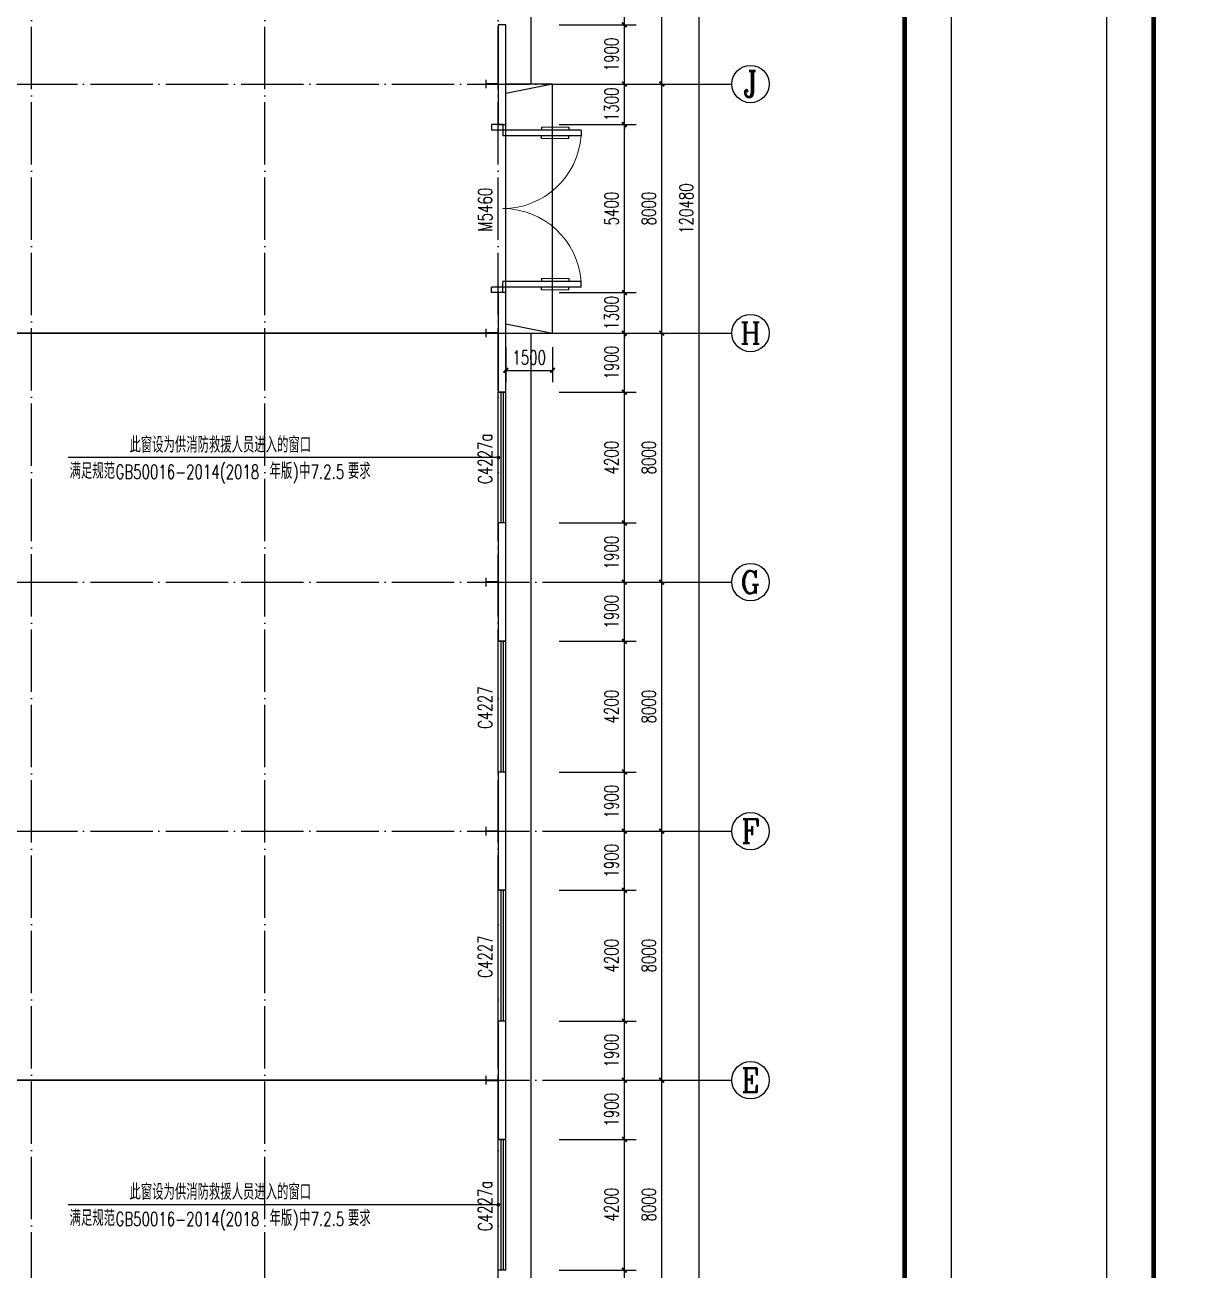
# Model space of a CAD drawing. Extents: x 14591016 to 15383666, y -730593 to -510197.
# Drawn here: x 14740759 to 14778219, y -680743 to -640743 of the extents above; entities that cross this region are included whole.
import ezdxf
from ezdxf.enums import TextEntityAlignment as Align

# ---------------------------------------------------------------- set-up
doc = ezdxf.new("R2010")
doc.units = 0
doc.header["$LTSCALE"] = 1000
doc.header["$MEASUREMENT"] = 0
doc.linetypes.add('DASH', pattern=[0.35, 0.25, -0.1])
doc.linetypes.add('DOTE', pattern=[2.42, 2, -0.2, 0.02, -0.2])
for name, color, linetype in [('AXIS', 3, 'Continuous'), ('AXIS_TEXT', 7, 'Continuous'), ('COLUMN', 2, 'Continuous'), ('DIM_LEAD', 3, 'Continuous'), ('DOTE', 1, 'DOTE'), ('PUB_DIM', 3, 'Continuous'), ('PUB_TEXT', 7, 'Continuous'), ('TK', 4, 'Continuous'), ('WALL-PARAPET', 6, 'Continuous'), ('WINDOW', 4, 'Continuous'), ('WINDOW_TEXT', 7, 'Continuous')]:
    doc.layers.add(name, color=color, linetype=linetype)
doc.styles.add('_TCH_AXIS', font='COMPLEX', dxfattribs={"bigfont": 'GBCBIG'})
doc.styles.add('_TCH_DIM', font='SIMPLEX', dxfattribs={"bigfont": 'GBCBIG'})
doc.styles.add('_TCH_DIM_T3', font='SIMPLEX', dxfattribs={"width": 0.705882, "bigfont": 'GBCBIG'})
doc.styles.add('_TCH_WINDOW', font='SIMPLEX', dxfattribs={"height": 3.5, "bigfont": 'GBCBIG'})
doc.styles.add('COMPLEX', font='COMPLEX')
doc.dimstyles.new('_TCH_ARCH&&150', dxfattribs={"dimtxt": 446.25, "dimasz": 150, "dimexe": 375, "dimexo": 450, "dimgap": 189.375, "dimtad": 1, "dimdec": 0, "dimzin": 0, "dimdsep": 46, "dimtxsty": '_TCH_DIM_T3', "dimblk": 'ARCHTICK', "dimcen": 0.09, "dimclrt": 7, "dimazin": 2, "dimtfac": 1, "dimtdec": 0, "dimtix": 1, "dimtmove": 2, "dimatfit": 3, "dimfxl": 0, "dimtolj": 1, "dimtzin": 0, "dimarcsym": 0})

# ---------------------------------------------------------------- blocks, each defined once
blk = doc.blocks.new('A$C797E1D2B')
at = {"layer": 'COLUMN'}
h = blk.add_hatch(color=256, dxfattribs=at)
h.paths.add_polyline_path([(125, 400), (250, 400), (250, 388), (130, 388), (130, 200), (125, 200)])
h.paths.add_polyline_path([(0, 400), (125, 400), (125, 200), (120, 200), (120, 388), (0, 388)])
h.paths.add_polyline_path([(0, 12), (120, 12), (120, 200), (125, 200), (125, 0), (0, 0)])
h.paths.add_polyline_path([(125, 200), (130, 200), (130, 12), (250, 12), (250, 0), (125, 0)])
blk.add_lwpolyline([(250, 0), (250, 12), (130, 12), (130, 388), (250, 388), (250, 400), (0, 400), (0, 388), (120, 388), (120, 12), (0, 12), (0, 0)], close=True, dxfattribs=at)
blk = doc.blocks.new('GeYuanFrame_46685588', base_point=(20.09, 4.53))
at = {"layer": 'TK'}
blk.add_lwpolyline([(20.09, 4.53), (20.09, 598.53), (1071.09, 598.53), (1071.09, 4.53)], close=True, dxfattribs=at)
at = {"layer": 'TK', "const_width": 1}
blk.add_lwpolyline([(45.09, 588.53), (1061.09, 588.53), (1061.09, 14.53), (45.09, 14.53)], close=True, dxfattribs=at)
blk = doc.blocks.new('GeYuanFrame_74283803', base_point=(20.09, 4.53))
at = {"layer": 'TK'}
blk.add_lwpolyline([(20.09, 4.53), (20.09, 598.53), (1071.09, 598.53), (1071.09, 4.53)], close=True, dxfattribs=at)
at = {"layer": 'TK', "const_width": 1}
blk.add_lwpolyline([(45.09, 588.53), (1061.09, 588.53), (1061.09, 14.53), (45.09, 14.53)], close=True, dxfattribs=at)
blk = doc.blocks.new('$DorLib2D$00000011')
for p, q in [((-0.4667, 0.4709), (-0.4667, -0.0625)), ((-0.4667, 0.4709), (-0.4333, 0.4709)), ((-0.4333, 0.4709), (-0.4333, 0.0042)), ((0.4333, 0.4709), (0.4333, 0.0042)), ((0.4667, 0.4709), (0.4333, 0.4709)), ((0.4667, 0.4709), (0.4667, -0.0625)), ((-0.4833, 0.3962), (-0.4667, 0.3962)), ((-0.4167, 0.3962), (-0.4333, 0.3962)), ((0.4167, 0.3962), (0.4333, 0.3962)), ((0.4833, 0.3962), (0.4667, 0.3962)), ((-0.4833, 0.2346), (-0.4667, 0.2346)), ((-0.4167, 0.2346), (-0.4333, 0.2346)), ((0.4167, 0.2346), (0.4333, 0.2346)), ((0.4833, 0.2346), (0.4667, 0.2346)), ((-0.5, 0.0042), (-0.4333, 0.0042)), ((-0.5, 0.0042), (-0.5, -0.0625)), ((0.5, 0.0042), (0.4333, 0.0042)), ((0.5, 0.0042), (0.5, -0.0625)), ((-0.5, -0.0625), (-0.4667, -0.0625)), ((0.5, -0.0625), (0.4667, -0.0625))]:
    blk.add_line(p, q)
at = {"lineweight": 13}
for p, q in [((-0.4833, 0.3962), (-0.4833, 0.2346)), ((-0.4167, 0.3962), (-0.4167, 0.2346)), ((0.4167, 0.3962), (0.4167, 0.2346)), ((0.4833, 0.3962), (0.4833, 0.2346))]:
    blk.add_line(p, q, dxfattribs=at)
for centre, start, end in [((-0.4667, 0.0042), 0, 85.90396), ((0.4667, 0.0042), 94.09604, 180)]:
    blk.add_arc(centre, 0.4667, start, end, dxfattribs=at)
blk = doc.blocks.new('$TCHSYS$WIN2D')
for p, q in [((-0.5, 0.5), (0.5, 0.5)), ((-0.5, 0.5), (-0.5, -0.5)), ((0.5, 0.5), (0.5, -0.5)), ((0.5, 0.1667), (-0.5, 0.1667)), ((0.5, -0.1667), (-0.5, -0.1667)), ((-0.5, -0.5), (0.5, -0.5))]:
    blk.add_line(p, q)
blk = doc.blocks.new('_AXISO')
blk.add_circle((0, 0), 0.5)
at = {"layer": 'AXIS_TEXT', "style": 'COMPLEX', "width": 1.041667}
blk.add_attdef('A', text='', height=0.56, dxfattribs=at).set_placement((-0.25, -0.28), (0.25, -0.28), align=Align.FIT)
blk = doc.blocks.new('_ArchTick')
at = {"color": 0, "linetype": 'ByBlock', "const_width": 0.4}
blk.add_lwpolyline([(-0.5, -0.5), (0.5, 0.5)], dxfattribs=at)
blk = doc.blocks.new('*D85')
at = {"layer": 'AXIS', "color": 0, "lineweight": -2}
for p, q in [((14757916, -586403), (14762791, -586403)), ((14762416, -706883), (14762416, -586403)), ((14757916, -706883), (14762791, -706883))]:
    blk.add_line(p, q, dxfattribs=at)
at = {"layer": 'Defpoints', "color": 0}
for p in [(14757466, -586403), (14762416, -586403), (14757466, -706883)]:
    blk.add_point(p, dxfattribs=at)
at = {"layer": 'AXIS', "color": 0, "lineweight": -2, "xscale": 150, "yscale": 150, "zscale": 150}
for p, rotation in [((14762416, -586403), 90), ((14762416, -706883), 270)]:
    blk.add_blockref('_ArchTick', p, dxfattribs=dict(at, rotation=rotation))
at = {"layer": 'AXIS', "color": 7, "insert": (14762004, -646643), "char_height": 446.2, "attachment_point": 5, "rotation": 90, "style": '_TCH_DIM_T3'}
blk.add_mtext('\\A1;120480', dxfattribs=at)
blk = doc.blocks.new('*D90')
at = {"layer": 'AXIS', "color": 0, "lineweight": -2}
for p, q in [((14757916, -674643), (14761591, -674643)), ((14761216, -682643), (14761216, -674643)), ((14757916, -682643), (14761591, -682643))]:
    blk.add_line(p, q, dxfattribs=at)
at = {"layer": 'Defpoints', "color": 0}
for p in [(14757466, -674643), (14761216, -674643), (14757466, -682643)]:
    blk.add_point(p, dxfattribs=at)
at = {"layer": 'AXIS', "color": 0, "lineweight": -2, "xscale": 150, "yscale": 150, "zscale": 150}
for p, rotation in [((14761216, -674643), 90), ((14761216, -682643), 270)]:
    blk.add_blockref('_ArchTick', p, dxfattribs=dict(at, rotation=rotation))
at = {"layer": 'AXIS', "color": 7, "insert": (14760804, -678643), "char_height": 446.2, "attachment_point": 5, "rotation": 90, "style": '_TCH_DIM_T3'}
blk.add_mtext('\\A1;8000', dxfattribs=at)
blk = doc.blocks.new('*D91')
at = {"layer": 'AXIS', "color": 0, "lineweight": -2}
for p, q in [((14757916, -666643), (14761591, -666643)), ((14761216, -674643), (14761216, -666643)), ((14757916, -674643), (14761591, -674643))]:
    blk.add_line(p, q, dxfattribs=at)
at = {"layer": 'Defpoints', "color": 0}
for p in [(14757466, -666643), (14761216, -666643), (14757466, -674643)]:
    blk.add_point(p, dxfattribs=at)
at = {"layer": 'AXIS', "color": 0, "lineweight": -2, "xscale": 150, "yscale": 150, "zscale": 150}
for p, rotation in [((14761216, -666643), 90), ((14761216, -674643), 270)]:
    blk.add_blockref('_ArchTick', p, dxfattribs=dict(at, rotation=rotation))
at = {"layer": 'AXIS', "color": 7, "insert": (14760804, -670643), "char_height": 446.2, "attachment_point": 5, "rotation": 90, "style": '_TCH_DIM_T3'}
blk.add_mtext('\\A1;8000', dxfattribs=at)
blk = doc.blocks.new('*D92')
at = {"layer": 'AXIS', "color": 0, "lineweight": -2}
for p, q in [((14757916, -658643), (14761591, -658643)), ((14761216, -666643), (14761216, -658643)), ((14757916, -666643), (14761591, -666643))]:
    blk.add_line(p, q, dxfattribs=at)
at = {"layer": 'Defpoints', "color": 0}
for p in [(14757466, -658643), (14761216, -658643), (14757466, -666643)]:
    blk.add_point(p, dxfattribs=at)
at = {"layer": 'AXIS', "color": 0, "lineweight": -2, "xscale": 150, "yscale": 150, "zscale": 150}
for p, rotation in [((14761216, -658643), 90), ((14761216, -666643), 270)]:
    blk.add_blockref('_ArchTick', p, dxfattribs=dict(at, rotation=rotation))
at = {"layer": 'AXIS', "color": 7, "insert": (14760804, -662643), "char_height": 446.2, "attachment_point": 5, "rotation": 90, "style": '_TCH_DIM_T3'}
blk.add_mtext('\\A1;8000', dxfattribs=at)
blk = doc.blocks.new('*D93')
at = {"layer": 'AXIS', "color": 0, "lineweight": -2}
for p, q in [((14757916, -650643), (14761591, -650643)), ((14761216, -658643), (14761216, -650643)), ((14757916, -658643), (14761591, -658643))]:
    blk.add_line(p, q, dxfattribs=at)
at = {"layer": 'Defpoints', "color": 0}
for p in [(14757466, -650643), (14761216, -650643), (14757466, -658643)]:
    blk.add_point(p, dxfattribs=at)
at = {"layer": 'AXIS', "color": 0, "lineweight": -2, "xscale": 150, "yscale": 150, "zscale": 150}
for p, rotation in [((14761216, -650643), 90), ((14761216, -658643), 270)]:
    blk.add_blockref('_ArchTick', p, dxfattribs=dict(at, rotation=rotation))
at = {"layer": 'AXIS', "color": 7, "insert": (14760804, -654643), "char_height": 446.2, "attachment_point": 5, "rotation": 90, "style": '_TCH_DIM_T3'}
blk.add_mtext('\\A1;8000', dxfattribs=at)
blk = doc.blocks.new('*D94')
at = {"layer": 'AXIS', "color": 0, "lineweight": -2}
for p, q in [((14757916, -642643), (14761591, -642643)), ((14761216, -650643), (14761216, -642643)), ((14757916, -650643), (14761591, -650643))]:
    blk.add_line(p, q, dxfattribs=at)
at = {"layer": 'Defpoints', "color": 0}
for p in [(14757466, -642643), (14761216, -642643), (14757466, -650643)]:
    blk.add_point(p, dxfattribs=at)
at = {"layer": 'AXIS', "color": 0, "lineweight": -2, "xscale": 150, "yscale": 150, "zscale": 150}
for p, rotation in [((14761216, -642643), 90), ((14761216, -650643), 270)]:
    blk.add_blockref('_ArchTick', p, dxfattribs=dict(at, rotation=rotation))
at = {"layer": 'AXIS', "color": 7, "insert": (14760804, -646643), "char_height": 446.2, "attachment_point": 5, "rotation": 90, "style": '_TCH_DIM_T3'}
blk.add_mtext('\\A1;8000', dxfattribs=at)
blk = doc.blocks.new('*D95')
at = {"layer": 'AXIS', "color": 0, "lineweight": -2}
for p, q in [((14757916, -634643), (14761591, -634643)), ((14761216, -642643), (14761216, -634643)), ((14757916, -642643), (14761591, -642643))]:
    blk.add_line(p, q, dxfattribs=at)
at = {"layer": 'Defpoints', "color": 0}
for p in [(14757466, -634643), (14761216, -634643), (14757466, -642643)]:
    blk.add_point(p, dxfattribs=at)
at = {"layer": 'AXIS', "color": 0, "lineweight": -2, "xscale": 150, "yscale": 150, "zscale": 150}
for p, rotation in [((14761216, -634643), 90), ((14761216, -642643), 270)]:
    blk.add_blockref('_ArchTick', p, dxfattribs=dict(at, rotation=rotation))
at = {"layer": 'AXIS', "color": 7, "insert": (14760804, -638643), "char_height": 446.2, "attachment_point": 5, "rotation": 90, "style": '_TCH_DIM_T3'}
blk.add_mtext('\\A1;8000', dxfattribs=at)
blk = doc.blocks.new('*D280')
at = {"layer": 'Defpoints', "color": 0}
for p in [(14757466, -680743), (14760016, -680743), (14757466, -682643)]:
    blk.add_point(p, dxfattribs=at)
at = {"layer": 'PUB_DIM', "color": 0, "lineweight": -2}
for p, q in [((14757916, -680743), (14760391, -680743)), ((14760016, -682643), (14760016, -680743)), ((14757916, -682643), (14760391, -682643))]:
    blk.add_line(p, q, dxfattribs=at)
at = {"layer": 'PUB_DIM', "color": 0, "lineweight": -2, "xscale": 150, "yscale": 150, "zscale": 150}
for p, rotation in [((14760016, -680743), 90), ((14760016, -682643), 270)]:
    blk.add_blockref('_ArchTick', p, dxfattribs=dict(at, rotation=rotation))
at = {"layer": 'PUB_DIM', "color": 7, "insert": (14759604, -681693), "char_height": 446.2, "attachment_point": 5, "rotation": 90, "style": '_TCH_DIM_T3'}
blk.add_mtext('\\A1;1900', dxfattribs=at)
blk = doc.blocks.new('*D281')
at = {"layer": 'Defpoints', "color": 0}
for p in [(14757466, -676543), (14760016, -676543), (14757466, -680743)]:
    blk.add_point(p, dxfattribs=at)
at = {"layer": 'PUB_DIM', "color": 0, "lineweight": -2}
for p, q in [((14757916, -676543), (14760391, -676543)), ((14760016, -680743), (14760016, -676543)), ((14757916, -680743), (14760391, -680743))]:
    blk.add_line(p, q, dxfattribs=at)
at = {"layer": 'PUB_DIM', "color": 0, "lineweight": -2, "xscale": 150, "yscale": 150, "zscale": 150}
for p, rotation in [((14760016, -676543), 90), ((14760016, -680743), 270)]:
    blk.add_blockref('_ArchTick', p, dxfattribs=dict(at, rotation=rotation))
at = {"layer": 'PUB_DIM', "color": 7, "insert": (14759604, -678643), "char_height": 446.2, "attachment_point": 5, "rotation": 90, "style": '_TCH_DIM_T3'}
blk.add_mtext('\\A1;4200', dxfattribs=at)
blk = doc.blocks.new('*D282')
at = {"layer": 'Defpoints', "color": 0}
for p in [(14757466, -674643), (14760016, -674643), (14757466, -676543)]:
    blk.add_point(p, dxfattribs=at)
at = {"layer": 'PUB_DIM', "color": 0, "lineweight": -2}
for p, q in [((14757916, -674643), (14760391, -674643)), ((14760016, -676543), (14760016, -674643)), ((14757916, -676543), (14760391, -676543))]:
    blk.add_line(p, q, dxfattribs=at)
at = {"layer": 'PUB_DIM', "color": 0, "lineweight": -2, "xscale": 150, "yscale": 150, "zscale": 150}
for p, rotation in [((14760016, -674643), 90), ((14760016, -676543), 270)]:
    blk.add_blockref('_ArchTick', p, dxfattribs=dict(at, rotation=rotation))
at = {"layer": 'PUB_DIM', "color": 7, "insert": (14759604, -675593), "char_height": 446.2, "attachment_point": 5, "rotation": 90, "style": '_TCH_DIM_T3'}
blk.add_mtext('\\A1;1900', dxfattribs=at)
blk = doc.blocks.new('*D283')
at = {"layer": 'Defpoints', "color": 0}
for p in [(14757466, -672743), (14760016, -672743), (14757466, -674643)]:
    blk.add_point(p, dxfattribs=at)
at = {"layer": 'PUB_DIM', "color": 0, "lineweight": -2}
for p, q in [((14757916, -672743), (14760391, -672743)), ((14760016, -674643), (14760016, -672743)), ((14757916, -674643), (14760391, -674643))]:
    blk.add_line(p, q, dxfattribs=at)
at = {"layer": 'PUB_DIM', "color": 0, "lineweight": -2, "xscale": 150, "yscale": 150, "zscale": 150}
for p, rotation in [((14760016, -672743), 90), ((14760016, -674643), 270)]:
    blk.add_blockref('_ArchTick', p, dxfattribs=dict(at, rotation=rotation))
at = {"layer": 'PUB_DIM', "color": 7, "insert": (14759604, -673693), "char_height": 446.2, "attachment_point": 5, "rotation": 90, "style": '_TCH_DIM_T3'}
blk.add_mtext('\\A1;1900', dxfattribs=at)
blk = doc.blocks.new('*D284')
at = {"layer": 'Defpoints', "color": 0}
for p in [(14757466, -668543), (14760016, -668543), (14757466, -672743)]:
    blk.add_point(p, dxfattribs=at)
at = {"layer": 'PUB_DIM', "color": 0, "lineweight": -2}
for p, q in [((14757916, -668543), (14760391, -668543)), ((14760016, -672743), (14760016, -668543)), ((14757916, -672743), (14760391, -672743))]:
    blk.add_line(p, q, dxfattribs=at)
at = {"layer": 'PUB_DIM', "color": 0, "lineweight": -2, "xscale": 150, "yscale": 150, "zscale": 150}
for p, rotation in [((14760016, -668543), 90), ((14760016, -672743), 270)]:
    blk.add_blockref('_ArchTick', p, dxfattribs=dict(at, rotation=rotation))
at = {"layer": 'PUB_DIM', "color": 7, "insert": (14759604, -670643), "char_height": 446.2, "attachment_point": 5, "rotation": 90, "style": '_TCH_DIM_T3'}
blk.add_mtext('\\A1;4200', dxfattribs=at)
blk = doc.blocks.new('*D285')
at = {"layer": 'Defpoints', "color": 0}
for p in [(14757466, -666643), (14760016, -666643), (14757466, -668543)]:
    blk.add_point(p, dxfattribs=at)
at = {"layer": 'PUB_DIM', "color": 0, "lineweight": -2}
for p, q in [((14757916, -666643), (14760391, -666643)), ((14760016, -668543), (14760016, -666643)), ((14757916, -668543), (14760391, -668543))]:
    blk.add_line(p, q, dxfattribs=at)
at = {"layer": 'PUB_DIM', "color": 0, "lineweight": -2, "xscale": 150, "yscale": 150, "zscale": 150}
for p, rotation in [((14760016, -666643), 90), ((14760016, -668543), 270)]:
    blk.add_blockref('_ArchTick', p, dxfattribs=dict(at, rotation=rotation))
at = {"layer": 'PUB_DIM', "color": 7, "insert": (14759604, -667593), "char_height": 446.2, "attachment_point": 5, "rotation": 90, "style": '_TCH_DIM_T3'}
blk.add_mtext('\\A1;1900', dxfattribs=at)
blk = doc.blocks.new('*D286')
at = {"layer": 'Defpoints', "color": 0}
for p in [(14757466, -664743), (14760016, -664743), (14757466, -666643)]:
    blk.add_point(p, dxfattribs=at)
at = {"layer": 'PUB_DIM', "color": 0, "lineweight": -2}
for p, q in [((14757916, -664743), (14760391, -664743)), ((14760016, -666643), (14760016, -664743)), ((14757916, -666643), (14760391, -666643))]:
    blk.add_line(p, q, dxfattribs=at)
at = {"layer": 'PUB_DIM', "color": 0, "lineweight": -2, "xscale": 150, "yscale": 150, "zscale": 150}
for p, rotation in [((14760016, -664743), 90), ((14760016, -666643), 270)]:
    blk.add_blockref('_ArchTick', p, dxfattribs=dict(at, rotation=rotation))
at = {"layer": 'PUB_DIM', "color": 7, "insert": (14759604, -665693), "char_height": 446.2, "attachment_point": 5, "rotation": 90, "style": '_TCH_DIM_T3'}
blk.add_mtext('\\A1;1900', dxfattribs=at)
blk = doc.blocks.new('*D287')
at = {"layer": 'Defpoints', "color": 0}
for p in [(14757466, -660543), (14760016, -660543), (14757466, -664743)]:
    blk.add_point(p, dxfattribs=at)
at = {"layer": 'PUB_DIM', "color": 0, "lineweight": -2}
for p, q in [((14757916, -660543), (14760391, -660543)), ((14760016, -664743), (14760016, -660543)), ((14757916, -664743), (14760391, -664743))]:
    blk.add_line(p, q, dxfattribs=at)
at = {"layer": 'PUB_DIM', "color": 0, "lineweight": -2, "xscale": 150, "yscale": 150, "zscale": 150}
for p, rotation in [((14760016, -660543), 90), ((14760016, -664743), 270)]:
    blk.add_blockref('_ArchTick', p, dxfattribs=dict(at, rotation=rotation))
at = {"layer": 'PUB_DIM', "color": 7, "insert": (14759604, -662643), "char_height": 446.2, "attachment_point": 5, "rotation": 90, "style": '_TCH_DIM_T3'}
blk.add_mtext('\\A1;4200', dxfattribs=at)
blk = doc.blocks.new('*D288')
at = {"layer": 'Defpoints', "color": 0}
for p in [(14757466, -658643), (14760016, -658643), (14757466, -660543)]:
    blk.add_point(p, dxfattribs=at)
at = {"layer": 'PUB_DIM', "color": 0, "lineweight": -2}
for p, q in [((14757916, -658643), (14760391, -658643)), ((14760016, -660543), (14760016, -658643)), ((14757916, -660543), (14760391, -660543))]:
    blk.add_line(p, q, dxfattribs=at)
at = {"layer": 'PUB_DIM', "color": 0, "lineweight": -2, "xscale": 150, "yscale": 150, "zscale": 150}
for p, rotation in [((14760016, -658643), 90), ((14760016, -660543), 270)]:
    blk.add_blockref('_ArchTick', p, dxfattribs=dict(at, rotation=rotation))
at = {"layer": 'PUB_DIM', "color": 7, "insert": (14759604, -659593), "char_height": 446.2, "attachment_point": 5, "rotation": 90, "style": '_TCH_DIM_T3'}
blk.add_mtext('\\A1;1900', dxfattribs=at)
blk = doc.blocks.new('*D289')
at = {"layer": 'Defpoints', "color": 0}
for p in [(14757466, -656743), (14760016, -656743), (14757466, -658643)]:
    blk.add_point(p, dxfattribs=at)
at = {"layer": 'PUB_DIM', "color": 0, "lineweight": -2}
for p, q in [((14757916, -656743), (14760391, -656743)), ((14760016, -658643), (14760016, -656743)), ((14757916, -658643), (14760391, -658643))]:
    blk.add_line(p, q, dxfattribs=at)
at = {"layer": 'PUB_DIM', "color": 0, "lineweight": -2, "xscale": 150, "yscale": 150, "zscale": 150}
for p, rotation in [((14760016, -656743), 90), ((14760016, -658643), 270)]:
    blk.add_blockref('_ArchTick', p, dxfattribs=dict(at, rotation=rotation))
at = {"layer": 'PUB_DIM', "color": 7, "insert": (14759604, -657693), "char_height": 446.2, "attachment_point": 5, "rotation": 90, "style": '_TCH_DIM_T3'}
blk.add_mtext('\\A1;1900', dxfattribs=at)
blk = doc.blocks.new('*D290')
at = {"layer": 'Defpoints', "color": 0}
for p in [(14757466, -652543), (14760016, -652543), (14757466, -656743)]:
    blk.add_point(p, dxfattribs=at)
at = {"layer": 'PUB_DIM', "color": 0, "lineweight": -2}
for p, q in [((14757916, -652543), (14760391, -652543)), ((14760016, -656743), (14760016, -652543)), ((14757916, -656743), (14760391, -656743))]:
    blk.add_line(p, q, dxfattribs=at)
at = {"layer": 'PUB_DIM', "color": 0, "lineweight": -2, "xscale": 150, "yscale": 150, "zscale": 150}
for p, rotation in [((14760016, -652543), 90), ((14760016, -656743), 270)]:
    blk.add_blockref('_ArchTick', p, dxfattribs=dict(at, rotation=rotation))
at = {"layer": 'PUB_DIM', "color": 7, "insert": (14759604, -654643), "char_height": 446.2, "attachment_point": 5, "rotation": 90, "style": '_TCH_DIM_T3'}
blk.add_mtext('\\A1;4200', dxfattribs=at)
blk = doc.blocks.new('*D291')
at = {"layer": 'Defpoints', "color": 0}
for p in [(14757466, -650643), (14760016, -650643), (14757466, -652543)]:
    blk.add_point(p, dxfattribs=at)
at = {"layer": 'PUB_DIM', "color": 0, "lineweight": -2}
for p, q in [((14757916, -650643), (14760391, -650643)), ((14760016, -652543), (14760016, -650643)), ((14757916, -652543), (14760391, -652543))]:
    blk.add_line(p, q, dxfattribs=at)
at = {"layer": 'PUB_DIM', "color": 0, "lineweight": -2, "xscale": 150, "yscale": 150, "zscale": 150}
for p, rotation in [((14760016, -650643), 90), ((14760016, -652543), 270)]:
    blk.add_blockref('_ArchTick', p, dxfattribs=dict(at, rotation=rotation))
at = {"layer": 'PUB_DIM', "color": 7, "insert": (14759604, -651593), "char_height": 446.2, "attachment_point": 5, "rotation": 90, "style": '_TCH_DIM_T3'}
blk.add_mtext('\\A1;1900', dxfattribs=at)
blk = doc.blocks.new('*D292')
at = {"layer": 'Defpoints', "color": 0}
for p in [(14757466, -649343), (14760016, -649343), (14757466, -650643)]:
    blk.add_point(p, dxfattribs=at)
at = {"layer": 'PUB_DIM', "color": 0, "lineweight": -2}
for p, q in [((14760016, -649343), (14760016, -649193)), ((14757916, -649343), (14760391, -649343)), ((14760016, -650643), (14760016, -649343)), ((14757916, -650643), (14760391, -650643)), ((14760016, -650643), (14760016, -650793))]:
    blk.add_line(p, q, dxfattribs=at)
at = {"layer": 'PUB_DIM', "color": 0, "lineweight": -2, "xscale": 150, "yscale": 150, "zscale": 150}
for p, rotation in [((14760016, -649343), 270), ((14760016, -650643), 90)]:
    blk.add_blockref('_ArchTick', p, dxfattribs=dict(at, rotation=rotation))
at = {"layer": 'PUB_DIM', "color": 7, "insert": (14759604, -649993), "char_height": 446.2, "attachment_point": 5, "rotation": 90, "style": '_TCH_DIM_T3'}
blk.add_mtext('\\A1;1300', dxfattribs=at)
blk = doc.blocks.new('*D293')
at = {"layer": 'Defpoints', "color": 0}
for p in [(14757466, -643943), (14760016, -643943), (14757466, -649343)]:
    blk.add_point(p, dxfattribs=at)
at = {"layer": 'PUB_DIM', "color": 0, "lineweight": -2}
for p, q in [((14757916, -643943), (14760391, -643943)), ((14760016, -649343), (14760016, -643943)), ((14757916, -649343), (14760391, -649343))]:
    blk.add_line(p, q, dxfattribs=at)
at = {"layer": 'PUB_DIM', "color": 0, "lineweight": -2, "xscale": 150, "yscale": 150, "zscale": 150}
for p, rotation in [((14760016, -643943), 90), ((14760016, -649343), 270)]:
    blk.add_blockref('_ArchTick', p, dxfattribs=dict(at, rotation=rotation))
at = {"layer": 'PUB_DIM', "color": 7, "insert": (14759604, -646643), "char_height": 446.2, "attachment_point": 5, "rotation": 90, "style": '_TCH_DIM_T3'}
blk.add_mtext('\\A1;5400', dxfattribs=at)
blk = doc.blocks.new('*D294')
at = {"layer": 'Defpoints', "color": 0}
for p in [(14757466, -642643), (14760016, -642643), (14757466, -643943)]:
    blk.add_point(p, dxfattribs=at)
at = {"layer": 'PUB_DIM', "color": 0, "lineweight": -2}
for p, q in [((14757916, -642643), (14760391, -642643)), ((14760016, -642643), (14760016, -642493)), ((14760016, -643943), (14760016, -642643)), ((14757916, -643943), (14760391, -643943)), ((14760016, -643943), (14760016, -644093))]:
    blk.add_line(p, q, dxfattribs=at)
at = {"layer": 'PUB_DIM', "color": 0, "lineweight": -2, "xscale": 150, "yscale": 150, "zscale": 150}
for p, rotation in [((14760016, -642643), 270), ((14760016, -643943), 90)]:
    blk.add_blockref('_ArchTick', p, dxfattribs=dict(at, rotation=rotation))
at = {"layer": 'PUB_DIM', "color": 7, "insert": (14759604, -643293), "char_height": 446.2, "attachment_point": 5, "rotation": 90, "style": '_TCH_DIM_T3'}
blk.add_mtext('\\A1;1300', dxfattribs=at)
blk = doc.blocks.new('*D295')
at = {"layer": 'Defpoints', "color": 0}
for p in [(14757466, -640743), (14760016, -640743), (14757466, -642643)]:
    blk.add_point(p, dxfattribs=at)
at = {"layer": 'PUB_DIM', "color": 0, "lineweight": -2}
for p, q in [((14757916, -640743), (14760391, -640743)), ((14760016, -642643), (14760016, -640743)), ((14757916, -642643), (14760391, -642643))]:
    blk.add_line(p, q, dxfattribs=at)
at = {"layer": 'PUB_DIM', "color": 0, "lineweight": -2, "xscale": 150, "yscale": 150, "zscale": 150}
for p, rotation in [((14760016, -640743), 90), ((14760016, -642643), 270)]:
    blk.add_blockref('_ArchTick', p, dxfattribs=dict(at, rotation=rotation))
at = {"layer": 'PUB_DIM', "color": 7, "insert": (14759604, -641693), "char_height": 446.2, "attachment_point": 5, "rotation": 90, "style": '_TCH_DIM_T3'}
blk.add_mtext('\\A1;1900', dxfattribs=at)
blk = doc.blocks.new('*D296')
at = {"layer": 'Defpoints', "color": 0}
for p in [(14757466, -636543), (14760016, -636543), (14757466, -640743)]:
    blk.add_point(p, dxfattribs=at)
at = {"layer": 'PUB_DIM', "color": 0, "lineweight": -2}
for p, q in [((14757916, -636543), (14760391, -636543)), ((14760016, -640743), (14760016, -636543)), ((14757916, -640743), (14760391, -640743))]:
    blk.add_line(p, q, dxfattribs=at)
at = {"layer": 'PUB_DIM', "color": 0, "lineweight": -2, "xscale": 150, "yscale": 150, "zscale": 150}
for p, rotation in [((14760016, -636543), 90), ((14760016, -640743), 270)]:
    blk.add_blockref('_ArchTick', p, dxfattribs=dict(at, rotation=rotation))
at = {"layer": 'PUB_DIM', "color": 7, "insert": (14759604, -638643), "char_height": 446.2, "attachment_point": 5, "rotation": 90, "style": '_TCH_DIM_T3'}
blk.add_mtext('\\A1;4200', dxfattribs=at)
blk = doc.blocks.new('*D388')
at = {"layer": 'Defpoints', "color": 0}
for p in [(14756206, -650643), (14757706, -650643), (14757706, -651843)]:
    blk.add_point(p, dxfattribs=at)
at = {"layer": 'PUB_DIM', "color": 0, "lineweight": -2}
for p, q in [((14756206, -651093), (14756206, -652218)), ((14757706, -651093), (14757706, -652218)), ((14756206, -651843), (14757706, -651843))]:
    blk.add_line(p, q, dxfattribs=at)
at = {"layer": 'PUB_DIM', "color": 0, "lineweight": -2, "xscale": 150, "yscale": 150, "zscale": 150, "rotation": 180}
blk.add_blockref('_ArchTick', (14756206, -651843), dxfattribs=at)
at = {"layer": 'PUB_DIM', "color": 0, "lineweight": -2, "xscale": 150, "yscale": 150, "zscale": 150}
blk.add_blockref('_ArchTick', (14757706, -651843), dxfattribs=at)
at = {"layer": 'PUB_DIM', "color": 7, "insert": (14756956, -651430), "char_height": 446.2, "attachment_point": 5, "style": '_TCH_DIM_T3'}
blk.add_mtext('\\A1;1500', dxfattribs=at)

msp = doc.modelspace()

# ---------------------------------------------------------------- linework, layer by layer
at = {"ltscale": 0.5}
for p, q in [((14757706.1, -642642.5), (14756206.1, -642942.5)), ((14756206.1, -650342.5), (14757706.1, -650642.5))]:
    msp.add_line(p, q, dxfattribs=at)
for points in [[(14757006.1, -602642.5), (14757006.1, -642642.5)], [(14756206.1, -650642.5), (14757706.1, -650642.5), (14757706.1, -642642.5), (14756206.1, -642642.5)], [(14757006.1, -650642.5), (14757006.1, -690642.5)]]:
    msp.add_lwpolyline(points, dxfattribs=at)
at = {"linetype": 'DASH', "ltscale": 5, "const_width": 50}
for points in [[(14695966.1, -650642.5), (14755966.1, -650642.5)], [(14695966.1, -674642.5), (14755966.1, -674642.5)]]:
    msp.add_lwpolyline(points, dxfattribs=at)
at = {"layer": 'AXIS'}
for p, q in [((14757466.1, -642642.5), (14763466.1, -642642.5)), ((14757466.1, -650642.5), (14763466.1, -650642.5)), ((14757466.1, -658642.5), (14763466.1, -658642.5)), ((14757466.1, -666642.5), (14763466.1, -666642.5)), ((14757466.1, -674642.5), (14763466.1, -674642.5))]:
    msp.add_line(p, q, dxfattribs=at)
at = {"layer": 'DIM_LEAD'}
for p, q in [((14751866.1, -654642.5), (14742144.8, -654642.5)), ((14755966.1, -654642.5), (14751866.1, -654642.5)), ((14751866.1, -678642.5), (14742144.8, -678642.5)), ((14755966.1, -678642.5), (14751866.1, -678642.5))]:
    msp.add_line(p, q, dxfattribs=at)
at = {"layer": 'DIM_LEAD', "const_width": 60}
for points in [[(14755996.1, -654642.5, 1), (14755936.1, -654642.5, 1)], [(14755996.1, -678642.5, 1), (14755936.1, -678642.5, 1)]]:
    msp.add_lwpolyline(points, format="xyb", close=True, dxfattribs=at)
at = {"layer": 'DOTE'}
for p, q in [((14740966.1, -708142.5), (14740966.1, -585142.5)), ((14748466.1, -708142.5), (14748466.1, -585142.5)), ((14755966.1, -708142.5), (14755966.1, -585142.5)), ((14694466.1, -642642.5), (14757466.1, -642642.5)), ((14694466.1, -650642.5), (14757466.1, -650642.5)), ((14694466.1, -658642.5), (14757466.1, -658642.5)), ((14694466.1, -666642.5), (14757466.1, -666642.5)), ((14694466.1, -674642.5), (14757466.1, -674642.5))]:
    msp.add_line(p, q, dxfattribs=at)
at = {"layer": 'WALL-PARAPET'}
for p, q in [((14756206.1, -640742.5), (14755966.1, -640742.5)), ((14755966.1, -640742.5), (14755966.1, -643942.5)), ((14756206.1, -643942.5), (14756206.1, -640742.5)), ((14755966.1, -643942.5), (14756206.1, -643942.5)), ((14756206.1, -649342.5), (14755966.1, -649342.5)), ((14755966.1, -649342.5), (14755966.1, -652542.5)), ((14756206.1, -652542.5), (14756206.1, -649342.5)), ((14755966.1, -652542.5), (14756206.1, -652542.5)), ((14756206.1, -656742.5), (14755966.1, -656742.5)), ((14755966.1, -656742.5), (14755966.1, -660542.5)), ((14756206.1, -660542.5), (14756206.1, -656742.5)), ((14755966.1, -660542.5), (14756206.1, -660542.5)), ((14756206.1, -664742.5), (14755966.1, -664742.5)), ((14755966.1, -664742.5), (14755966.1, -668542.5)), ((14756206.1, -668542.5), (14756206.1, -664742.5)), ((14755966.1, -668542.5), (14756206.1, -668542.5)), ((14756206.1, -672742.5), (14755966.1, -672742.5)), ((14755966.1, -672742.5), (14755966.1, -676542.5)), ((14756206.1, -676542.5), (14756206.1, -672742.5)), ((14755966.1, -676542.5), (14756206.1, -676542.5))]:
    msp.add_line(p, q, dxfattribs=at)
at = {"layer": 'WINDOW'}
msp.add_line((14756206.1, -649342.5), (14756206.1, -643942.5), dxfattribs=at)

# ---------------------------------------------------------------- block references
at = {"xscale": 150, "yscale": 150, "zscale": 150, "rotation": 270}
for name, p in [('GeYuanFrame_46685588', (14681416.1, -572942.5)), ('GeYuanFrame_74283803', (14775516.1, -572942.5))]:
    msp.add_blockref(name, p, dxfattribs=at)
at = {"rotation": 270}
for p in [(14755566.1, -642517.5), (14755566.1, -650517.5), (14755566.1, -658517.5), (14755566.1, -666517.5), (14755566.1, -674517.5)]:
    msp.add_blockref('A$C797E1D2B', p, dxfattribs=at)
at = {"layer": 'AXIS'}
ref = msp.add_blockref('_AXISO', (14764066.1, -642642.5), dxfattribs=dict(at, xscale=1200, yscale=1200, zscale=1200))
ref.add_attrib('A', 'J', dxfattribs={"layer": 'AXIS_TEXT', "ltscale": 0.5, "height": 850.4, "style": '_TCH_AXIS'}).set_placement((14763843.4, -643067.7), (14764288.9, -643067.7), align=Align.FIT)
ref = msp.add_blockref('_AXISO', (14764066.1, -650642.5), dxfattribs=dict(at, xscale=1200, yscale=1200, zscale=1200))
ref.add_attrib('A', 'H', dxfattribs={"layer": 'AXIS_TEXT', "ltscale": 0.5, "height": 695.2, "style": '_TCH_AXIS'}).set_placement((14763735.1, -650990.1), (14764397.2, -650990.1), align=Align.FIT)
ref = msp.add_blockref('_AXISO', (14764066.1, -658642.5), dxfattribs=dict(at, xscale=1200, yscale=1200, zscale=1200))
ref.add_attrib('A', 'G', dxfattribs={"layer": 'AXIS_TEXT', "ltscale": 0.5, "height": 728.9, "style": '_TCH_AXIS'}).set_placement((14763753.8, -659007), (14764378.5, -659007), align=Align.FIT)
ref = msp.add_blockref('_AXISO', (14764066.1, -666642.5), dxfattribs=dict(at, xscale=1200, yscale=1200, zscale=1200))
ref.add_attrib('A', 'F', dxfattribs={"layer": 'AXIS_TEXT', "ltscale": 0.5, "height": 763.6, "style": '_TCH_AXIS'}).set_placement((14763775.2, -667024.3), (14764357, -667024.3), align=Align.FIT)
ref = msp.add_blockref('_AXISO', (14764066.1, -674642.5), dxfattribs=dict(at, xscale=1200, yscale=1200, zscale=1200))
ref.add_attrib('A', 'E', dxfattribs={"layer": 'AXIS_TEXT', "ltscale": 0.5, "height": 763.6, "style": '_TCH_AXIS'}).set_placement((14763775.2, -675024.3), (14764357, -675024.3), align=Align.FIT)
at = {"layer": 'WINDOW'}
ref = msp.add_blockref('$DorLib2D$00000011', (14756086.1, -646642.5), dxfattribs=dict(at, xscale=-5400, yscale=-5400, zscale=-5400, rotation=90))
ref.add_attrib('A', 'M5460', (14755769.4, -647377.5), dxfattribs={"layer": 'WINDOW_TEXT', "ltscale": 0.5, "height": 446.25, "rotation": 90, "style": '_TCH_WINDOW', "width": 0.705882})
ref = msp.add_blockref('$TCHSYS$WIN2D', (14756086.1, -654642.5), dxfattribs=dict(at, xscale=4200, yscale=-240, zscale=4200, rotation=90))
ref.add_attrib('A', 'C4227a', (14755769.4, -655490), dxfattribs={"layer": 'WINDOW_TEXT', "ltscale": 0.5, "height": 446.25, "rotation": 90, "style": '_TCH_WINDOW', "width": 0.705882})
ref = msp.add_blockref('$TCHSYS$WIN2D', (14756086.1, -662642.5), dxfattribs=dict(at, xscale=4200, yscale=-240, zscale=4200, rotation=90))
ref.add_attrib('A', 'C4227', (14755769.4, -663355), dxfattribs={"layer": 'WINDOW_TEXT', "ltscale": 0.5, "height": 446.25, "rotation": 90, "style": '_TCH_WINDOW', "width": 0.705882})
ref = msp.add_blockref('$TCHSYS$WIN2D', (14756086.1, -670642.5), dxfattribs=dict(at, xscale=4200, yscale=-240, zscale=4200, rotation=90))
ref.add_attrib('A', 'C4227', (14755769.4, -671355), dxfattribs={"layer": 'WINDOW_TEXT', "ltscale": 0.5, "height": 446.25, "rotation": 90, "style": '_TCH_WINDOW', "width": 0.705882})
ref = msp.add_blockref('$TCHSYS$WIN2D', (14756086.1, -678642.5), dxfattribs=dict(at, xscale=4200, yscale=-240, zscale=4200, rotation=90))
ref.add_attrib('A', 'C4227a', (14755769.4, -679490), dxfattribs={"layer": 'WINDOW_TEXT', "ltscale": 0.5, "height": 446.25, "rotation": 90, "style": '_TCH_WINDOW', "width": 0.705882})

# ---------------------------------------------------------------- texts
at = {"layer": 'PUB_TEXT', "style": '_TCH_DIM'}
for s, height, p in [('此窗设为供消防救援人员进入的窗口', 506.383, (14744118, -654485)), ('满足规范', 506.38, (14742194.6, -655325)), ('年版', 506.38, (14748619.1, -655325)), ('中', 506.4, (14749566.3, -655325)), ('要求', 506.38, (14751135, -655325)), ('此窗设为供消防救援人员进入的窗口', 506.383, (14744118, -678485)), ('满足规范', 506.38, (14742194.6, -679325)), ('年版', 506.38, (14748619.1, -679325)), ('中', 506.4, (14749566.3, -679325)), ('要求', 506.38, (14751135, -679325))]:
    msp.add_text(s, height=height, dxfattribs=at).set_placement(p)
at = {"layer": 'PUB_TEXT', "style": '_TCH_DIM', "width": 0.705882}
for s, height, p in [('GB50016-2014(2018', 446.25, (14743669.1, -655325)), (')', 446.2, (14749356.3, -655325)), ('7.2.5', 446.25, (14749935, -655325)), ('GB50016-2014(2018', 446.25, (14743669.1, -679325)), (')', 446.2, (14749356.3, -679325)), ('7.2.5', 446.25, (14749935, -679325))]:
    msp.add_text(s, height=height, dxfattribs=at).set_placement(p)

# ---------------------------------------------------------------- dimensions: what is measured, and where the dimension line sits
at = {"layer": 'AXIS'}
for p1, p2, distance, text, picture, middle in [((14757466.1, -706882.5), (14757466.1, -586402.5), -4950, '120480', '*D85', (14762003.6, -646642.5)), ((14757466.1, -642642.5), (14757466.1, -634642.5), -3750, '8000', '*D95', (14760803.6, -638642.5)), ((14757466.1, -650642.5), (14757466.1, -642642.5), -3750, '8000', '*D94', (14760803.6, -646642.5)), ((14757466.1, -658642.5), (14757466.1, -650642.5), -3750, '8000', '*D93', (14760803.6, -654642.5)), ((14757466.1, -666642.5), (14757466.1, -658642.5), -3750, '8000', '*D92', (14760803.6, -662642.5)), ((14757466.1, -674642.5), (14757466.1, -666642.5), -3750, '8000', '*D91', (14760803.6, -670642.5)), ((14757466.1, -682642.5), (14757466.1, -674642.5), -3750, '8000', '*D90', (14760803.6, -678642.5))]:
    dim = msp.add_aligned_dim(p1=p1, p2=p2, distance=distance, text=text, dimstyle='_TCH_ARCH&&150', dxfattribs=at)
    dim.commit()
    dim.dimension.update_dxf_attribs({"geometry": picture, "text_midpoint": middle})
at = {"layer": 'PUB_DIM'}
for p1, p2, distance, text, picture, middle in [((14757466.1, -640742.5), (14757466.1, -636542.5), -2550, '4200', '*D296', (14759603.6, -638642.5)), ((14757466.1, -642642.5), (14757466.1, -640742.5), -2550, '1900', '*D295', (14759603.6, -641692.5)), ((14757466.1, -643942.5), (14757466.1, -642642.5), -2550, '1300', '*D294', (14759603.6, -643292.5)), ((14757466.1, -649342.5), (14757466.1, -643942.5), -2550, '5400', '*D293', (14759603.6, -646642.5)), ((14757466.1, -650642.5), (14757466.1, -649342.5), -2550, '1300', '*D292', (14759603.6, -649992.5)), ((14756206.1, -650642.5), (14757706.1, -650642.5), -1200, '1500', '*D388', (14756956.1, -651430)), ((14757466.1, -652542.5), (14757466.1, -650642.5), -2550, '1900', '*D291', (14759603.6, -651592.5)), ((14757466.1, -656742.5), (14757466.1, -652542.5), -2550, '4200', '*D290', (14759603.6, -654642.5)), ((14757466.1, -658642.5), (14757466.1, -656742.5), -2550, '1900', '*D289', (14759603.6, -657692.5)), ((14757466.1, -660542.5), (14757466.1, -658642.5), -2550, '1900', '*D288', (14759603.6, -659592.5)), ((14757466.1, -664742.5), (14757466.1, -660542.5), -2550, '4200', '*D287', (14759603.6, -662642.5)), ((14757466.1, -666642.5), (14757466.1, -664742.5), -2550, '1900', '*D286', (14759603.6, -665692.5)), ((14757466.1, -668542.5), (14757466.1, -666642.5), -2550, '1900', '*D285', (14759603.6, -667592.5)), ((14757466.1, -672742.5), (14757466.1, -668542.5), -2550, '4200', '*D284', (14759603.6, -670642.5)), ((14757466.1, -674642.5), (14757466.1, -672742.5), -2550, '1900', '*D283', (14759603.6, -673692.5)), ((14757466.1, -676542.5), (14757466.1, -674642.5), -2550, '1900', '*D282', (14759603.6, -675592.5)), ((14757466.1, -680742.5), (14757466.1, -676542.5), -2550, '4200', '*D281', (14759603.6, -678642.5)), ((14757466.1, -682642.5), (14757466.1, -680742.5), -2550, '1900', '*D280', (14759603.6, -681692.5))]:
    dim = msp.add_aligned_dim(p1=p1, p2=p2, distance=distance, text=text, dimstyle='_TCH_ARCH&&150', dxfattribs=at)
    dim.commit()
    dim.dimension.update_dxf_attribs({"geometry": picture, "text_midpoint": middle})

doc.saveas('drawing.dxf')
